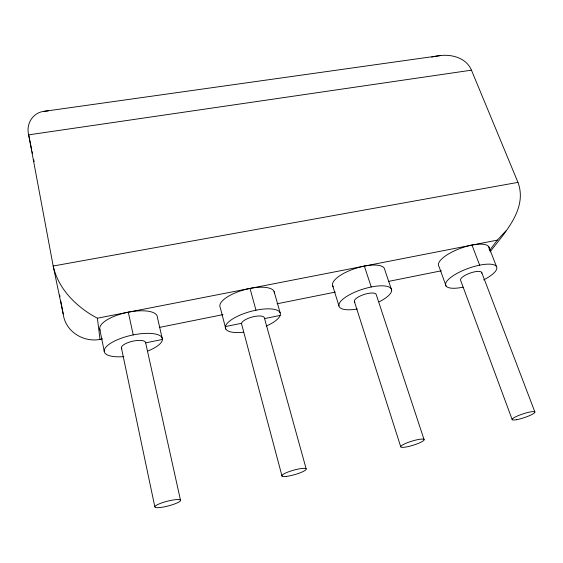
<?xml version="1.0" encoding="UTF-8"?>
<svg xmlns="http://www.w3.org/2000/svg" width="563" height="563" viewBox="0 0 563 563"><rect width="100%" height="100%" fill="white"/><g stroke="black" fill="none" stroke-linecap="round" stroke-linejoin="round"><path stroke-width="0.84" d="M490.049 251.921C504.554 232.758 527.876 208.95 517.967 182.377L471.449 70.171C466.558 58.242 452.399 54.161 440.54 55.54L43.421 111.432C32.478 112.917 25.877 124.479 28.664 134.853L53.189 266.017L63.197 313.95C65.392 332.325 85.273 343.747 102.572 338.813M489.5 250.535L497.312 240.134L505.905 230.914M431.722 57.152L433.362 56.722M121.889 348.807A12.4 4.152 -12.8 0 1 131.798 341.424A12.4 4.152 -12.8 0 1 145.655 342.86L162.454 339.433L157.415 317.448A29.48 10.514 -12.5 0 0 126.175 312.627A29.48 10.514 -12.5 0 0 100.123 330.2M225.446 326.582L241.562 323.289M264.35 318.644L280.142 315.421M159.35 327.42L223.047 314.633M277.095 303.781L335.302 292.098M388.35 281.444L441.385 270.796M517.967 182.377L53.189 266.017C58.327 289.291 76.913 307.377 97.385 318.215L497.312 240.134M434.179 56.504L440.54 55.54M471.449 70.171L28.664 134.853L31.725 149.892M43.421 111.432L48.446 110.805M488.825 246.861L496.496 266.595M471.991 245.074L479.655 265.166M481.668 272.358L534.85 411.905M512.231 419.731L460.696 280.515A11.288 3.477 -19.8 0 1 470.478 272.964A11.288 3.477 -19.8 0 1 481.815 273.273M446.149 286.173L439.027 266.531A26.862 8.811 -20 0 1 461.998 247.797A26.862 8.811 -20 0 1 489.127 249.205M391.672 290.184L384.789 269.797A27.305 9.458 -17.8 0 0 355.105 268.53A27.305 9.458 -17.8 0 0 333.296 286.856M424.129 439.759A12.231 2.139 -17.2 0 0 406.767 442.954A12.231 2.139 -17.2 0 0 406.387 446.945A12.231 2.139 -17.2 0 0 424.129 439.759L376.295 294.773A11.478 3.73 -17.8 0 0 363.424 294.695A11.478 3.73 -17.8 0 0 354.859 302.169M364.36 266.088L371.228 286.996M354.331 301.318L400.729 446.733M332.557 285.364L338.954 305.899M274.118 291.634L280.156 312.859M306.159 468.852L264.307 317.588A11.837 3.962 -15.4 0 0 251.189 317.307A11.837 3.962 -15.4 0 0 241.675 324.337L282 476.052M250.007 288.418L255.975 310.199M225.826 329.059L220.302 307.679A28.143 10.035 -15.3 0 1 244.462 289.72A28.143 10.035 -15.3 0 1 274.364 292.929M145.655 342.86L180.547 500.472A13.273 2.4 -14.6 0 1 160.891 507.425A13.273 2.4 -14.6 0 1 161.637 502.949A13.273 2.4 -14.6 0 1 180.547 500.472M128.294 312.184L133.22 334.915M121.404 347.807L154.832 506.82M32.07 151.567L32.408 153.235M33.773 159.92L34.118 161.609M99.7 328.876L104.246 351.305M59.657 295.047L59.981 296.771M60.783 301.064L63.197 313.95M97.385 318.215L99.996 339.334M123.86 356.625A29.769 9.972 -12.8 0 1 108.807 344.5A29.769 9.972 -12.8 0 1 154.346 333.824A29.769 9.972 -12.8 0 1 148.006 350.96M243.343 332.24A28.41 9.515 -15.4 0 1 230.021 320.769A28.41 9.515 -15.4 0 1 273.125 309.164A28.41 9.515 -15.4 0 1 266.208 326.09M357.266 308.988A27.559 8.959 -17.8 0 1 342.719 299.333A27.559 8.959 -17.8 0 1 383.882 285.891A27.559 8.959 -17.8 0 1 379.124 301.845M463.067 287.172A27.101 8.346 -19.8 0 1 449.584 278.396A27.101 8.346 -19.8 0 1 489.901 264.16A27.101 8.346 -19.8 0 1 483.659 279.902M286.391 476.382A12.632 2.28 -15.9 0 0 306.068 469.493A12.632 2.28 -15.9 0 0 289.727 471.407A12.632 2.28 -15.9 0 0 286.391 476.382M516.56 419.681A12.013 1.985 -18.3 0 0 534.85 412.447A12.013 1.985 -18.3 0 0 519.163 415.269A12.013 1.985 -18.3 0 0 516.56 419.681"/></g></svg>
